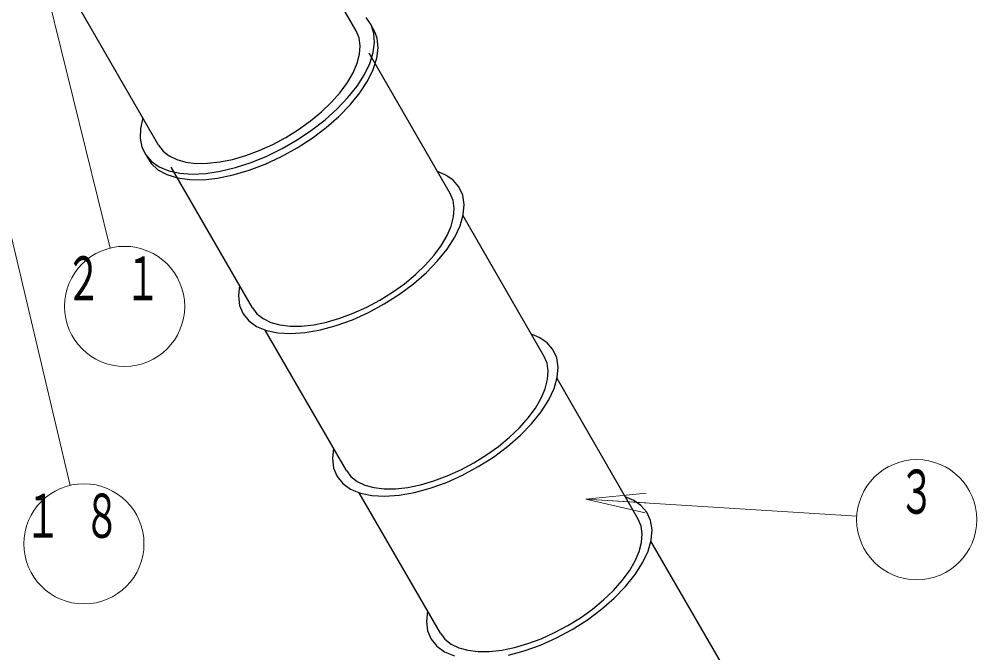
# Model space of a CAD drawing. Units: millimetres on the paper, scale 1:60. Extents: x -385 to 0, y -594 to 267.
# Drawn here: x -231.93 to -184.13, y 89.82 to 121.46 of the extents above; entities that cross this region are included whole.
import ezdxf
from ezdxf.enums import TextEntityAlignment as Align

# ---------------------------------------------------------------- set-up
doc = ezdxf.new("R2010")
doc.units = ezdxf.units.MM
doc.layers.add('1_60', color=7, linetype='Continuous', lineweight=25)
doc.styles.add('ＭＳ ゴシック', font='')
doc.styles.get('ＭＳ ゴシック').set_extended_font_data('MS Gothic')

msp = doc.modelspace()

# ---------------------------------------------------------------- linework, layer by layer
at = {"layer": '1_60', "color": 140}
for p, q in [((-215.109, 120.872), (-219.217, 127.988)), ((-224.982, 115.172), (-229.09, 122.288)), ((-210.418, 112.747), (-214.468, 119.762)), ((-220.291, 107.047), (-224.341, 114.062)), ((-205.727, 104.622), (-209.777, 111.637)), ((-215.6, 98.922), (-219.65, 105.937)), ((-201.036, 96.497), (-205.086, 103.512)), ((-210.909, 90.797), (-214.959, 97.812)), ((-196.927, 89.381), (-200.395, 95.387))]:
    msp.add_line(p, q, dxfattribs=at)
at = {"layer": '1_60', "lineweight": 13}
for p, q in [((-230.971, 124.517), (-227.391, 110.028)), ((-234.915, 121.438), (-229.396, 98.179)), ((-203.656, 97.485), (-200.631, 97.799)), ((-200.692, 96.801), (-203.656, 97.485)), ((-203.656, 97.485), (-200.661, 97.3)), ((-203.656, 97.485), (-190.125, 96.649))]:
    msp.add_line(p, q, dxfattribs=at)
at = {"layer": '1_60', "color": 140}
for points in [[(-225.764, 116.526), (-225.883, 116.003), (-225.899, 115.515), (-225.81, 115.073), (-225.619, 114.683), (-225.328, 114.352), (-224.942, 114.087), (-224.47, 113.893), (-223.918, 113.772), (-223.298, 113.727), (-222.619, 113.759), (-221.895, 113.866), (-221.137, 114.048), (-220.36, 114.301), (-219.578, 114.621), (-218.803, 115.001), (-218.052, 115.435), (-217.335, 115.915), (-216.667, 116.433), (-216.059, 116.979), (-215.523, 117.544), (-215.067, 118.118), (-214.7, 118.69), (-214.428, 119.25), (-214.257, 119.788), (-214.189, 120.295), (-214.226, 120.761), (-214.366, 121.178), (-214.608, 121.539)], [(-225.584, 114.633), (-225.347, 114.253), (-225.005, 113.939), (-224.566, 113.697), (-224.038, 113.532), (-223.431, 113.447), (-222.756, 113.443), (-222.026, 113.521), (-221.255, 113.68), (-220.458, 113.915), (-219.65, 114.224), (-218.847, 114.599), (-218.063, 115.033), (-217.313, 115.519), (-216.613, 116.047), (-215.974, 116.608), (-215.41, 117.189), (-214.931, 117.781), (-214.546, 118.372), (-214.263, 118.951), (-214.086, 119.507), (-214.02, 120.029), (-214.065, 120.507), (-214.172, 120.832), (-214.341, 121.124)], [(-224.982, 115.172), (-224.754, 114.875), (-224.445, 114.631), (-224.061, 114.445), (-223.608, 114.32), (-223.094, 114.259), (-222.528, 114.262), (-221.92, 114.329), (-221.28, 114.46), (-220.618, 114.651), (-219.947, 114.901), (-219.277, 115.203), (-218.62, 115.554), (-217.988, 115.947), (-217.391, 116.376), (-216.84, 116.833), (-216.343, 117.31), (-215.91, 117.799), (-215.547, 118.292), (-215.262, 118.781), (-215.058, 119.257), (-214.939, 119.711), (-214.908, 120.137), (-214.965, 120.526), (-215.109, 120.872)], [(-220.932, 108.157), (-220.988, 107.639), (-220.929, 107.167), (-220.755, 106.751), (-220.47, 106.4), (-220.079, 106.12), (-219.592, 105.919), (-219.017, 105.799), (-218.367, 105.763), (-217.656, 105.813), (-216.896, 105.946), (-216.106, 106.161), (-215.299, 106.452), (-214.494, 106.815), (-213.707, 107.24), (-212.953, 107.721), (-212.249, 108.246), (-211.608, 108.805), (-211.045, 109.386), (-210.57, 109.978), (-210.194, 110.569), (-209.924, 111.145), (-209.765, 111.696), (-209.721, 112.21), (-209.794, 112.676), (-209.98, 113.085), (-210.277, 113.429), (-210.63, 113.674), (-211.059, 113.857)], [(-220.291, 107.047), (-220.063, 106.749), (-219.754, 106.505), (-219.37, 106.32), (-218.917, 106.195), (-218.403, 106.134), (-217.837, 106.137), (-217.229, 106.204), (-216.589, 106.335), (-215.927, 106.526), (-215.256, 106.775), (-214.586, 107.078), (-213.929, 107.429), (-213.297, 107.822), (-212.7, 108.251), (-212.149, 108.708), (-211.652, 109.185), (-211.219, 109.674), (-210.856, 110.167), (-210.571, 110.656), (-210.367, 111.131), (-210.248, 111.586), (-210.217, 112.011), (-210.274, 112.401), (-210.418, 112.747)], [(-216.241, 100.032), (-216.297, 99.514), (-216.238, 99.042), (-216.064, 98.626), (-215.779, 98.275), (-215.388, 97.995), (-214.901, 97.794), (-214.326, 97.674), (-213.676, 97.638), (-212.965, 97.688), (-212.205, 97.821), (-211.415, 98.036), (-210.608, 98.327), (-209.803, 98.69), (-209.016, 99.115), (-208.262, 99.596), (-207.558, 100.121), (-206.917, 100.68), (-206.354, 101.261), (-205.879, 101.853), (-205.503, 102.444), (-205.233, 103.02), (-205.074, 103.571), (-205.03, 104.085), (-205.103, 104.551), (-205.289, 104.96), (-205.586, 105.304), (-205.938, 105.549), (-206.368, 105.732)], [(-215.6, 98.922), (-215.372, 98.624), (-215.063, 98.38), (-214.679, 98.194), (-214.226, 98.07), (-213.712, 98.008), (-213.146, 98.011), (-212.538, 98.079), (-211.897, 98.209), (-211.236, 98.401), (-210.565, 98.65), (-209.895, 98.953), (-209.238, 99.304), (-208.606, 99.697), (-208.009, 100.126), (-207.458, 100.582), (-206.961, 101.06), (-206.528, 101.549), (-206.165, 102.042), (-205.879, 102.531), (-205.676, 103.006), (-205.557, 103.461), (-205.526, 103.886), (-205.583, 104.276), (-205.727, 104.622)], [(-207.514, 89.696), (-206.723, 89.911), (-205.917, 90.202), (-205.112, 90.564), (-204.325, 90.99), (-203.571, 91.47), (-202.867, 91.996), (-202.226, 92.555), (-201.663, 93.136), (-201.188, 93.728), (-200.812, 94.318), (-200.542, 94.895), (-200.383, 95.446), (-200.339, 95.96), (-200.412, 96.426), (-200.598, 96.835), (-200.895, 97.179), (-201.247, 97.424), (-201.677, 97.607)], [(-210.909, 90.797), (-210.68, 90.499), (-210.372, 90.255), (-209.988, 90.069), (-209.535, 89.945), (-209.021, 89.883), (-208.455, 89.886), (-207.847, 89.954), (-207.206, 90.084), (-206.545, 90.276), (-205.873, 90.525), (-205.204, 90.828), (-204.547, 91.179), (-203.915, 91.572), (-203.318, 92), (-202.767, 92.457), (-202.27, 92.934), (-201.837, 93.424), (-201.474, 93.917), (-201.188, 94.405), (-200.985, 94.881), (-200.866, 95.335), (-200.835, 95.761), (-200.892, 96.15), (-201.036, 96.497)], [(-211.55, 91.907), (-211.606, 91.389), (-211.547, 90.916), (-211.373, 90.501), (-211.087, 90.149), (-210.697, 89.87), (-210.21, 89.668)]]:
    msp.add_lwpolyline(points, dxfattribs=at)
at = {"layer": '1_60', "lineweight": 13}
for centre in [(-226.671, 107.116), (-187.13, 96.464), (-228.703, 95.26)]:
    msp.add_circle(centre, 3, dxfattribs=at)

# ---------------------------------------------------------------- texts
at = {"layer": '1_60', "style": 'ＭＳ ゴシック', "width": 0.6}
msp.add_text('３', height=2.199, dxfattribs=at).set_placement((-187.13, 98.964), align=Align.TOP_CENTER)
at = {"layer": '1_60', "char_height": 2.199, "attachment_point": 2, "style": 'ＭＳ ゴシック'}
for s, insert in [('\\T1.64;\\W0.6;２１', (-226.671, 109.616)), ('\\T1.64;\\W0.6;１８', (-228.703, 97.76))]:
    msp.add_mtext(s, dxfattribs=dict(at, insert=insert))

doc.saveas('drawing.dxf')
